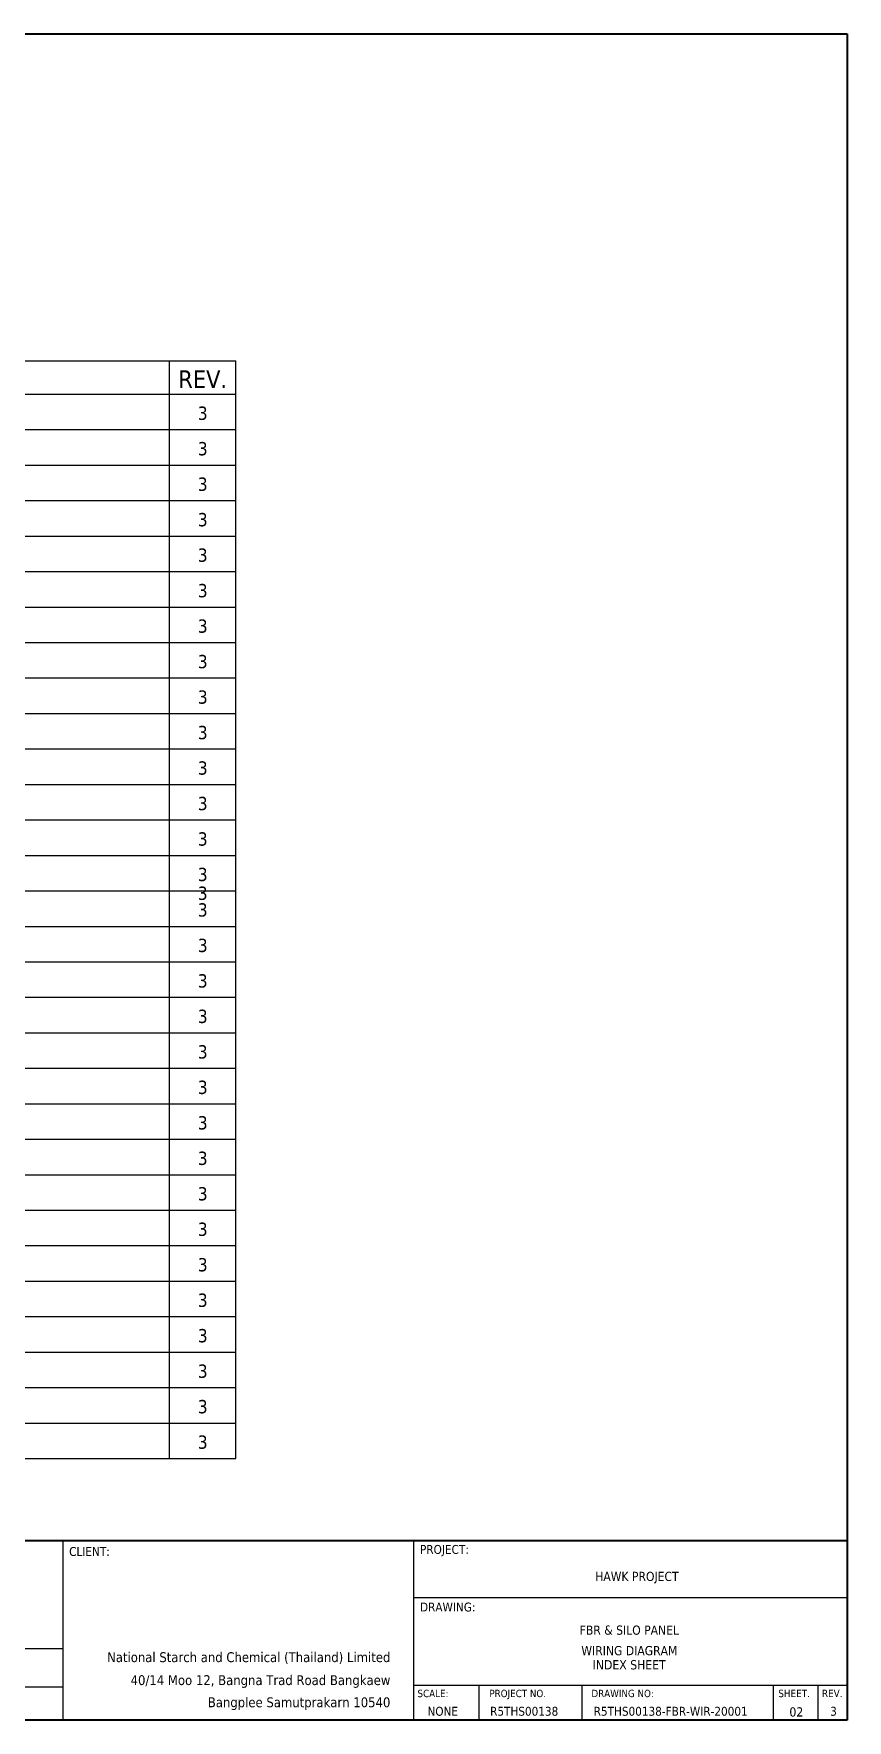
# Model space of a CAD drawing. Header units: millimetres. Extents: x 0 to 1792788, y -13 to 262234.
# Drawn here: x 190351 to 223494, y 184506 to 253193 of the extents above; entities that cross this region are included whole.
import ezdxf
from ezdxf.enums import TextEntityAlignment as Align

# ---------------------------------------------------------------- set-up
doc = ezdxf.new("R2010")
doc.units = ezdxf.units.MM
for name, color, linetype, lineweight in [('GT_1', 9, 'Continuous', 25), ('HELPPOINT', 7, 'Continuous', 25), ('MEMBER', 7, 'Continuous', 25), ('TITLE_BOX', 7, 'Continuous', 25)]:
    doc.layers.add(name, color=color, linetype=linetype, lineweight=lineweight)
doc.styles.add('Tahoma', font='')
doc.styles.get('Tahoma').set_extended_font_data('Tahoma')

# ---------------------------------------------------------------- blocks, each defined once
blk = doc.blocks.new('TPA')
at = {"color": 4, "ltscale": 25.4}
for p, q in [((14388070, 12751057), (14388070, 12749437)), ((14392840, 12751057), (14392840, 12749437))]:
    blk.add_line(p, q, dxfattribs=at)
at = {"color": 4, "ltscale": 12.7}
for p, q in [((14401704, 12751057), (14401704, 12749437)), ((14401704, 12751057), (14401704, 12749437)), ((14403758, 12751057), (14403758, 12749437)), ((14403758, 12751057), (14403758, 12749437))]:
    blk.add_line(p, q, dxfattribs=at)
at = {"layer": 'GT_1', "color": 4, "ltscale": 25.4}
for p, q in [((14368833, 12749437), (14368833, 12757755)), ((14385061, 12749437), (14385061, 12757755)), ((14385061, 12749437), (14385061, 12757755)), ((14385061, 12749437), (14385061, 12757755)), ((14368833, 12752737), (14346116, 12752737)), ((14368833, 12750964), (14346116, 12750964)), ((14385061, 12751057), (14405128, 12751057))]:
    blk.add_line(p, q, dxfattribs=at)
at = {"layer": 'HELPPOINT', "color": 4, "lineweight": 35, "ltscale": 25.4}
for p, q in [((14292753, 12827491), (14405128, 12827491)), ((14292753, 12827491), (14405128, 12827491)), ((14405128, 12827491), (14405128, 12749437)), ((14405128, 12827491), (14405128, 12749437)), ((14405128, 12749437), (14292753, 12749437)), ((14405128, 12749437), (14292753, 12749437))]:
    blk.add_line(p, q, dxfattribs=at)
at = {"layer": 'HELPPOINT', "color": 4, "ltscale": 25.4}
for p, q in [((14385061, 12755112), (14405128, 12755112)), ((14385061, 12755112), (14405128, 12755112)), ((14385061, 12751057), (14405128, 12751057))]:
    blk.add_line(p, q, dxfattribs=at)
at = {"layer": 'MEMBER', "color": 4, "lineweight": 35, "ltscale": 25.4}
blk.add_line((14292753, 12757755), (14405128, 12757755), dxfattribs=at)
blk.add_line((14292753, 12757755), (14405128, 12757755), dxfattribs=at)
at = {"layer": 'MEMBER', "color": 4, "ltscale": 25.4}
for p, q in [((14385061, 12755112), (14405128, 12755112)), ((14385061, 12755112), (14405128, 12755112)), ((14385061, 12751057), (14405128, 12751057)), ((14385061, 12751057), (14405128, 12751057))]:
    blk.add_line(p, q, dxfattribs=at)
at = {"color": 4, "style": 'Tahoma'}
for s, p in [('HAWK PROJECT', (14395390, 12756097)), ('FBR & SILO PANEL', (14395038, 12753610)), ('WIRING DIAGRAM', (14395038, 12752660))]:
    blk.add_text(s, height=424.08, dxfattribs=at).set_placement(p, align=Align.MIDDLE_CENTER)
at = {"layer": 'GT_1', "color": 4, "style": 'Tahoma'}
for s, p in [('CLIENT:', (14369105, 12757043)), ('PROJECT:', (14385347, 12757139)), ('DRAWING:', (14385347, 12754472))]:
    blk.add_text(s, height=411.3, dxfattribs=at).set_placement(p)
at = {"layer": 'MEMBER', "color": 4, "style": 'Tahoma'}
for s, height, p in [('SCALE:', 342.8, (14385231, 12750507)), ('PROJECT NO.', 342.77, (14388558, 12750507)), ('DRAWING NO:', 342.77, (14393283, 12750507)), ('SHEET.', 346.5, (14401935, 12750507)), ('REV.', 346.5, (14403954, 12750507)), ('NONE', 410.8, (14385694, 12749649)), ('R5THS00138', 410.8, (14388593, 12749649)), ('R5THS00138-FBR-WIR-20001', 410.83, (14393388, 12749649))]:
    blk.add_text(s, height=height, dxfattribs=at).set_placement(p)
blk.add_text('3', height=411, dxfattribs=at).set_placement((14404490, 12749649), align=Align.CENTER)
at = {"layer": 'TITLE_BOX', "color": 7, "style": 'Tahoma'}
for s, p in [('National Starch and Chemical (Thailand) Limited', (14383976, 12752129)), ('40/14 Moo 12, Bangna Trad Road Bangkaew', (14383976, 12751067)), ('Bangplee Samutprakarn 10540', (14383976, 12750041))]:
    blk.add_text(s, height=457.2, dxfattribs=at).set_placement(p, align=Align.RIGHT)

msp = doc.modelspace()

# ---------------------------------------------------------------- linework, layer by layer
at = {"color": 7, "ltscale": 25.4}
for p, q in [((149508, 239874), (198590, 239874)), ((195881, 195166), (195881, 239874)), ((198590, 195166), (198590, 239874)), ((149508, 238514), (198590, 238514)), ((149508, 237069), (198590, 237069)), ((149508, 235624), (198590, 235624)), ((149508, 234180), (198590, 234180)), ((149508, 232735), (198590, 232735)), ((149508, 231290), (198590, 231290)), ((149508, 229845), (198590, 229845)), ((149508, 228400), (198590, 228400)), ((149508, 226955), (198590, 226955)), ((149508, 225510), (198590, 225510)), ((149508, 224065), (198590, 224065)), ((149508, 222620), (198590, 222620)), ((149508, 221175), (198590, 221175)), ((149508, 219730), (198590, 219730)), ((149508, 218285), (198590, 218285)), ((149508, 216840), (198590, 216840)), ((149508, 215395), (198590, 215395)), ((149508, 213950), (198590, 213950)), ((149508, 212505), (198590, 212505)), ((149508, 211061), (198590, 211061)), ((149508, 209616), (198590, 209616)), ((149508, 208171), (198590, 208171)), ((149508, 206726), (198590, 206726)), ((149508, 205281), (198590, 205281)), ((149508, 203836), (198590, 203836)), ((149508, 202391), (198590, 202391)), ((149508, 200946), (198590, 200946)), ((149508, 199501), (198590, 199501)), ((149508, 198056), (198590, 198056)), ((149508, 196611), (198590, 196611)), ((149508, 195166), (198590, 195166))]:
    msp.add_line(p, q, dxfattribs=at)

# ---------------------------------------------------------------- block references
at = {"xscale": 0.8800000000046566, "yscale": 0.8799999999973807, "zscale": 0.8800000000046566}
msp.add_blockref('TPA', (-12453018, -11034999), dxfattribs=at)

# ---------------------------------------------------------------- texts
at = {"color": 7, "style": 'Tahoma'}
for s, height, p in [('REV.', 722.5, (197235, 239122)), ('3', 542, (197235, 237738)), ('3', 542, (197235, 236293)), ('3', 542, (197235, 234848)), ('3', 542, (197235, 233403)), ('3', 542, (197235, 231958)), ('3', 542, (197235, 230513)), ('3', 542, (197235, 229068)), ('3', 542, (197235, 227623)), ('3', 542, (197235, 226178)), ('3', 542, (197235, 224733)), ('3', 542, (197235, 223288)), ('3', 542, (197235, 221843)), ('3', 542, (197235, 220398)), ('3', 542, (197235, 218953)), ('3', 542, (197235, 218188)), ('3', 542, (197235, 217509)), ('3', 542, (197235, 216064)), ('3', 542, (197235, 214619)), ('3', 542, (197235, 213174)), ('3', 542, (197235, 211729)), ('3', 542, (197235, 210284)), ('3', 542, (197235, 208839)), ('3', 542, (197235, 207394)), ('3', 542, (197235, 205949)), ('3', 542, (197235, 204504)), ('3', 542, (197235, 203059)), ('3', 542, (197235, 201614)), ('3', 542, (197235, 200169)), ('3', 542, (197235, 198724)), ('3', 542, (197235, 197279)), ('3', 542, (197235, 195834)), ('INDEX SHEET', 376.46, (214609, 186766)), ('02', 376.5, (221419, 184846))]:
    msp.add_text(s, height=height, dxfattribs=at).set_placement(p, align=Align.MIDDLE_CENTER)

doc.saveas('drawing.dxf')
